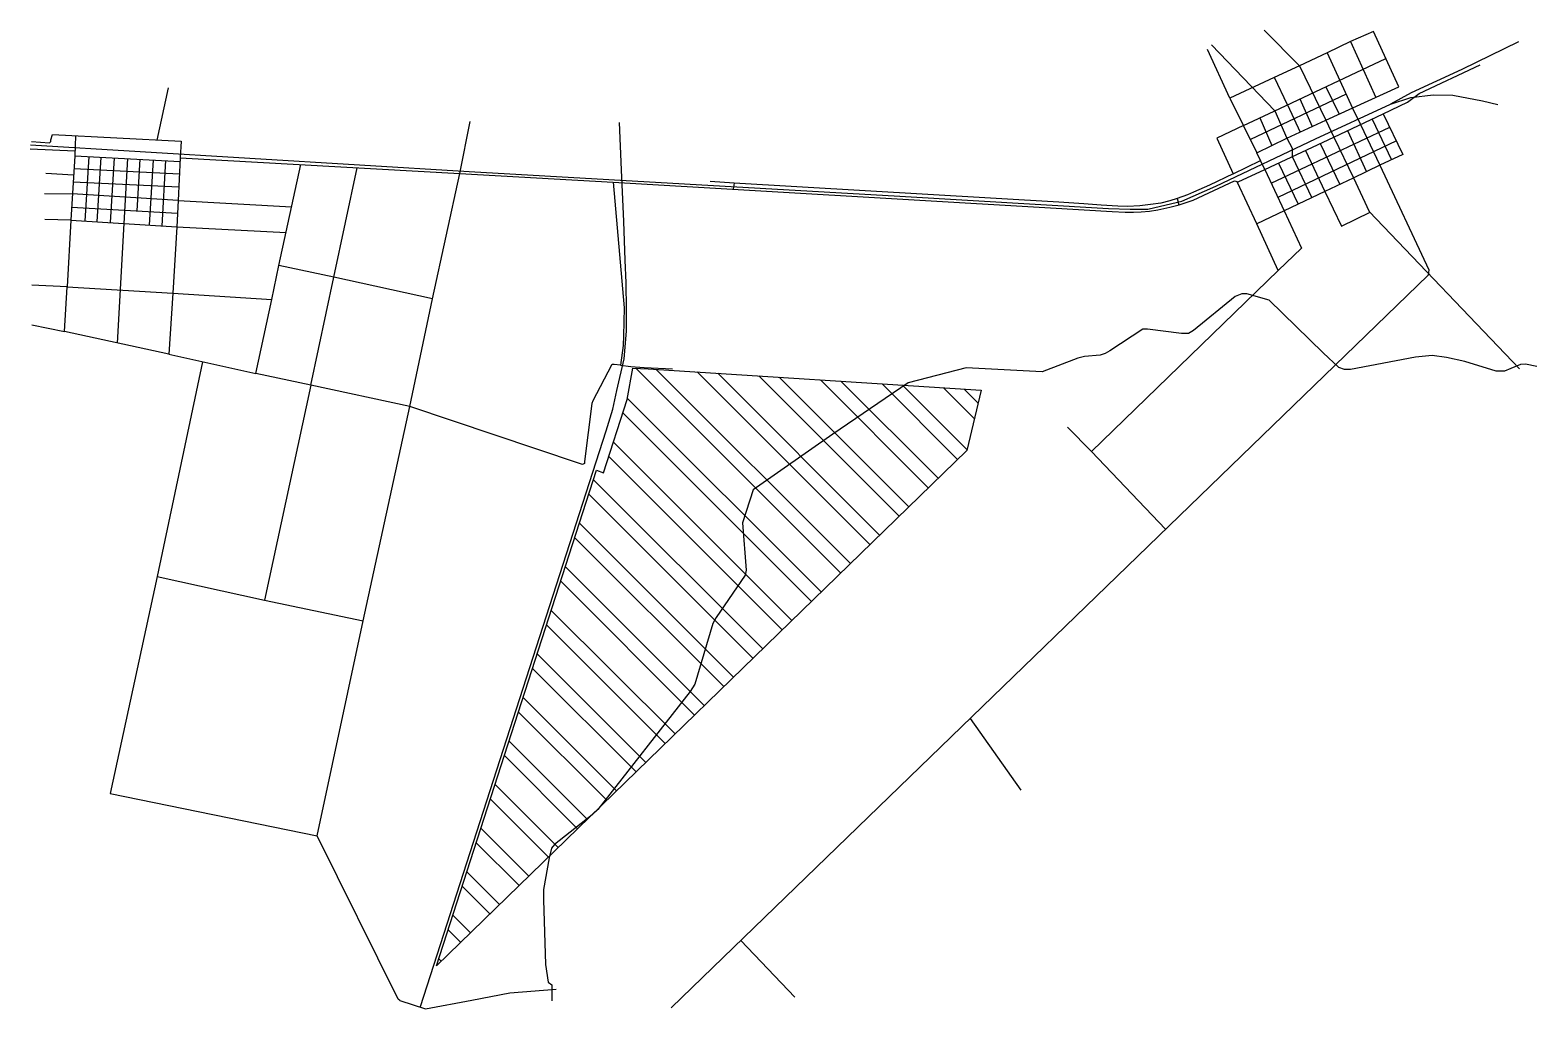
# Model space of a CAD drawing. Header units: feet. Extents: x 1554 to 7460, y 4629 to 11811.
# Drawn here: x 5366 to 7445, y 5005 to 6357 of the extents above; entities that cross this region are included whole.
import ezdxf

# ---------------------------------------------------------------- set-up
doc = ezdxf.new("R2010")
doc.units = ezdxf.units.FT
doc.header["$MEASUREMENT"] = 0
doc.layers.add('Ubicacion', color=10, linetype='CONTINUOUS')

msp = doc.modelspace()

# ---------------------------------------------------------------- hatches: boundary and pattern name
at = {"layer": 'Ubicacion'}
h = msp.add_hatch(dxfattribs=at)
h.set_pattern_fill('ANSI32', color=1, scale=150, angle=90)
h.paths.add_polyline_path([(6352.827, 5604.347), (6354.014, 5610.918), (6348.989, 5676.508), (6363.817, 5722.25), (6473.774, 5798.924), (6572.885, 5866.329), (6218.763, 5889.07), (6197.535, 5890.008), (6189.674, 5846.656), (6157.395, 5745.592), (6147.68, 5749.15), (5926.793, 5064.971), (6082.763, 5216.658), (6085.57, 5227.275), (6089.45, 5232.599), (6139.271, 5271.615), (6152.183, 5284.172), (6276.534, 5443.585), (6283.046, 5453.644), (6308.072, 5537.721), (6312.43, 5545.966)])
h.paths.add_polyline_path([(6658.409, 5776.495), (6678.04, 5859.576), (6572.885, 5866.329), (6473.774, 5798.924), (6363.817, 5722.25), (6348.989, 5676.508), (6354.014, 5610.918), (6352.827, 5604.347), (6312.43, 5545.966), (6308.072, 5537.721), (6283.046, 5453.644), (6276.534, 5443.585), (6152.183, 5284.172)])
h.paths.add_polyline_path([(6139.271, 5271.615), (6089.45, 5232.599), (6085.57, 5227.275), (6082.763, 5216.658)], flags=17)

# ---------------------------------------------------------------- linework, layer by layer
for p, q in [((7117.615, 6307.424), (7068.812, 6356.692)), ((7187.765, 6340.802), (7155.621, 6325.373)), ((7219.512, 6354.944), (7187.765, 6340.802)), ((7187.765, 6340.802), (7222.796, 6263.87)), ((7254.752, 6278.422), (7219.512, 6354.944)), ((7021.55, 6262.672), (6990.725, 6329.734)), ((7083.418, 6245.205), (6996.25, 6336.33)), ((7155.621, 6325.373), (7117.615, 6307.424)), ((7155.621, 6325.373), (7190.401, 6249.119)), ((7117.615, 6307.424), (7082.548, 6291.173)), ((7082.58, 6244.809), (7236.697, 6317.628)), ((7117.615, 6307.424), (7153.63, 6232.347)), ((7282.489, 6269.334), (7366.907, 6308.966)), ((7082.548, 6291.173), (7021.55, 6262.672)), ((7100.729, 6253.384), (7082.978, 6291.374)), ((7153.818, 6278.469), (7172.307, 6240.866)), ((7190.985, 6249.385), (7254.752, 6278.422)), ((5541.507, 6204.917), (5557.183, 6276.968)), ((7021.55, 6262.672), (7058.803, 6187.292)), ((7181.72, 6268.152), (7049.648, 6205.817)), ((7118.13, 6261.606), (7134.905, 6223.601)), ((7266.394, 6257.284), (7282.489, 6269.334)), ((7040.176, 6224.982), (7082.58, 6244.809)), ((7083.418, 6245.205), (7100.157, 6207.371)), ((7100.729, 6253.384), (7118.269, 6215.831)), ((7153.63, 6232.347), (7190.985, 6249.385)), ((7164.878, 6209.005), (7233.072, 6241.165)), ((7190.401, 6249.119), (7201.725, 6226.382)), ((7233.072, 6241.165), (7266.394, 6257.284)), ((7233.072, 6241.165), (7260.272, 6184.936)), ((5958.76, 6158.611), (5973.149, 6230.377)), ((7040.176, 6224.982), (7003.218, 6207.4)), ((7062.516, 6235.427), (7079.48, 6197.331)), ((7078.47, 6145.267), (7242.061, 6222.582)), ((7100.157, 6207.371), (7153.63, 6232.347)), ((7153.63, 6232.347), (7164.878, 6209.005)), ((7183.804, 6217.931), (7209.858, 6161.13)), ((7201.725, 6226.382), (7228.265, 6170.034)), ((7217.823, 6233.973), (7244.268, 6177.485)), ((5367.85, 6202.938), (5392.662, 6201.143)), ((5392.662, 6201.143), (5394.715, 6202.767)), ((5394.715, 6205.247), (5396.768, 6212.515)), ((5394.715, 6202.767), (5394.715, 6205.247)), ((5396.768, 6212.515), (5574.384, 6203.192)), ((5428.92, 6210.827), (5427.602, 6183.3)), ((5574.384, 6203.192), (5573.274, 6180.293)), ((7003.218, 6207.4), (7026.122, 6158.29)), ((7058.803, 6187.292), (7100.157, 6207.371)), ((7069.484, 6164.245), (7164.878, 6209.005)), ((7251.234, 6203.619), (7087.803, 6125.556)), ((7100.157, 6207.371), (7107.332, 6193.583)), ((7146.15, 6200.218), (7173.009, 6143.494)), ((7164.878, 6209.005), (7192.175, 6152.576)), ((5366.101, 6192.981), (5427.924, 6190.02)), ((5427.602, 6183.3), (5422.056, 6094.269)), ((5427.602, 6183.3), (5573.045, 6175.521)), ((5447.097, 6182.257), (5441.587, 6093.063)), ((5463.775, 6181.365), (5458.257, 6092.033)), ((5482.017, 6180.39), (5476.489, 6090.907)), ((5500.323, 6179.41), (5495.242, 6089.748)), ((5513.883, 6107.287), (5517.691, 6178.482)), ((5535.78, 6177.514), (5530.225, 6087.588)), ((5548.353, 6086.468), (5553.173, 6176.584)), ((5573.274, 6180.293), (5570.457, 6121.45)), ((5573.274, 6180.293), (5958.76, 6158.611)), ((7026.122, 6158.29), (7063.719, 6176.685)), ((7069.484, 6164.245), (7058.803, 6187.292)), ((7107.332, 6193.583), (7107.408, 6182.039)), ((7107.408, 6182.039), (7134.36, 6125.184)), ((7125.584, 6190.568), (7152.566, 6133.814)), ((7260.272, 6184.936), (7228.265, 6170.034)), ((5387.567, 6159.242), (5425.954, 6156.851)), ((5572.203, 6157.934), (5426.474, 6165.187)), ((5709.311, 6031.574), (5739.548, 6170.941)), ((5785.214, 6015.435), (5817.348, 6166.565)), ((5921.124, 5985.548), (5958.76, 6158.611)), ((5958.76, 6158.611), (6170.378, 6146.661)), ((7026.122, 6158.29), (6993.425, 6142.74)), ((7032.974, 6147.139), (7069.484, 6164.245)), ((7069.484, 6164.245), (7096.481, 6107.227)), ((7088.442, 6173.14), (7115.429, 6116.209)), ((7228.265, 6170.034), (7191.451, 6152.226)), ((7228.265, 6170.034), (7295.942, 6025.526)), ((5425.347, 6147.104), (5571.35, 6140.115)), ((6170.378, 6146.661), (6774.1, 6111.462)), ((6170.378, 6146.661), (6185.631, 5973.122)), ((6337.464, 6145.486), (6304.386, 6147.578)), ((6337.464, 6145.486), (6336.06, 6137.001)), ((6785.399, 6119.004), (6337.464, 6145.486)), ((6971.376, 6132.756), (6962.988, 6129.132)), ((6970.597, 6122.047), (7027.786, 6148.754)), ((6993.425, 6142.74), (6971.376, 6132.756)), ((7027.786, 6148.754), (7032.974, 6147.139)), ((7031.935, 6146.456), (7032.974, 6147.139)), ((7058.759, 6089.354), (7031.935, 6146.456)), ((7152.566, 6133.814), (7096.481, 6107.227)), ((7191.451, 6152.226), (7152.566, 6133.814)), ((7152.566, 6133.814), (7175.222, 6086.106)), ((7192.175, 6152.576), (7213.768, 6106.238)), ((5385.935, 6131.306), (5424.316, 6130.552)), ((5423.173, 6112.202), (5569.48, 6104.008)), ((5570.457, 6121.45), (5424.316, 6130.552)), ((5570.457, 6121.45), (5568.428, 6085.228)), ((5570.457, 6121.45), (5726.909, 6112.687)), ((6819.97, 6116.807), (6785.399, 6119.004)), ((6843.981, 6115.005), (6819.97, 6116.807)), ((6866.789, 6113.704), (6843.981, 6115.005)), ((6880.078, 6113.405), (6866.789, 6113.704)), ((6897.395, 6114.1), (6880.078, 6113.405)), ((6911.683, 6115.797), (6897.395, 6114.1)), ((6926.071, 6117.994), (6911.683, 6115.797)), ((6922.151, 6108.581), (6938.441, 6112.229)), ((6938.381, 6121.007), (6926.071, 6117.994)), ((6948.743, 6124.074), (6938.381, 6121.007)), ((6938.441, 6112.229), (6951.312, 6115.461)), ((6962.988, 6129.132), (6948.743, 6124.074)), ((6948.743, 6124.074), (6950.93, 6115.365)), ((6951.312, 6115.461), (6970.597, 6122.047)), ((5422.056, 6094.269), (5386.422, 6095.117)), ((5422.056, 6094.269), (5417.186, 6002.075)), ((5422.056, 6094.269), (5568.428, 6085.228)), ((6774.1, 6111.462), (6859.081, 6106.387)), ((6859.081, 6106.387), (6876.799, 6105.517)), ((6876.799, 6105.517), (6888.595, 6105.44)), ((6888.595, 6105.44), (6899.224, 6105.725)), ((6899.224, 6105.725), (6910.648, 6106.782)), ((6910.648, 6106.782), (6922.151, 6108.581)), ((7096.481, 6107.227), (7058.759, 6089.354)), ((7096.481, 6107.227), (7120.225, 6055.611)), ((7175.222, 6086.106), (7214.767, 6105.191)), ((7213.768, 6106.238), (7421.062, 5889.005)), ((5495.242, 6089.748), (5486.391, 5924.616)), ((5568.428, 6085.228), (5562.891, 5993.339)), ((5568.428, 6085.228), (5719.22, 6077.245)), ((7088.174, 6024.747), (7058.759, 6089.354)), ((7120.225, 6055.611), (7088.174, 6024.747)), ((5699.598, 5984.698), (5709.311, 6031.574)), ((5785.214, 6015.435), (5709.311, 6031.574)), ((5753.529, 5866.488), (5785.214, 6015.435)), ((5921.124, 5985.548), (5785.214, 6015.435)), ((7294.985, 6018.606), (6250.775, 5006.86)), ((7088.174, 6024.747), (6830.611, 5775.151)), ((7295.942, 6025.526), (7294.985, 6018.606)), ((5417.186, 6002.075), (5368.419, 6004.715)), ((5413.536, 5940.426), (5417.233, 6002.073)), ((5417.186, 6002.075), (5562.891, 5993.339)), ((5562.891, 5993.339), (5557.514, 5909.182)), ((5562.891, 5993.339), (5699.598, 5984.698)), ((5677.618, 5882.769), (5699.598, 5984.698)), ((5889.944, 5837.116), (5921.124, 5985.548)), ((6185.631, 5973.122), (6184.818, 5934.462)), ((5368.448, 5949.771), (5413.536, 5940.426)), ((5557.514, 5909.182), (5413.536, 5940.426)), ((6184.818, 5934.462), (6184.12, 5921.09)), ((5557.514, 5909.182), (5677.618, 5882.769)), ((6184.12, 5921.09), (6180.485, 5894.266)), ((5604.136, 5898.929), (5541.189, 5602.541)), ((6168.371, 5894.04), (6142.405, 5845.022)), ((6169.445, 5894.852), (6168.371, 5894.04)), ((6171.986, 5895.249), (6169.445, 5894.852)), ((6180.485, 5894.266), (6171.986, 5895.249)), ((6180.485, 5894.266), (6194.842, 5892.443)), ((6194.842, 5892.443), (6213.219, 5890.923)), ((6213.219, 5890.923), (6252.514, 5888.946)), ((5753.529, 5866.488), (5677.618, 5882.769)), ((5753.529, 5866.488), (5689.236, 5569.924)), ((5889.944, 5837.116), (5753.529, 5866.488)), ((6142.405, 5845.022), (6141.246, 5841.063)), ((5825.578, 5540.98), (5889.944, 5837.116)), ((6123.957, 5758.295), (5889.944, 5837.116)), ((6141.246, 5841.063), (6131.049, 5760.928)), ((6830.611, 5775.151), (6797.308, 5808.626)), ((6131.049, 5760.928), (6131.049, 5758.295)), ((6830.611, 5775.151), (6932.659, 5667.544)), ((6128.144, 5757.013), (6123.957, 5758.295)), ((6131.049, 5758.295), (6128.144, 5757.013)), ((5541.189, 5602.541), (5476.467, 5303.029)), ((5541.189, 5602.541), (5689.236, 5569.924)), ((5689.236, 5569.924), (5825.578, 5540.98)), ((5761.931, 5244.301), (5825.578, 5540.98)), ((6663.308, 5406.568), (6733.214, 5307.279)), ((5476.467, 5303.029), (5761.931, 5244.301)), ((5873.88, 5018.867), (5761.931, 5244.301)), ((6346.825, 5099.923), (6421.161, 5021.596)), ((6027.972, 5027.682), (6091.822, 5032.702)), ((5876.022, 5016.849), (5873.88, 5018.867)), ((5876.022, 5016.849), (5911.456, 5005.45)), ((5911.456, 5005.45), (5975.641, 5017.388)), ((5975.641, 5017.388), (6027.972, 5027.682))]:
    msp.add_line(p, q, dxfattribs=at)
at = {"layer": 'Ubicacion', "color": 2}
for points in [[(7419.8, 6340.531), (7341.606, 6302.155), (7271.566, 6270.325), (7242.842, 6254.451)], [(5366.677, 6198.372), (5971.81, 6161.608), (6565.905, 6127.503), (6854.037, 6110.604), (6883.937, 6109.708), (6908.11, 6109.708), (6933.724, 6115.289), (6954.952, 6120.667), (7002.043, 6141.308), (7139.442, 6206.555), (7242.842, 6254.451), (7271.222, 6263.693), (7301.993, 6267.198), (7328.937, 6266.879), (7370.072, 6259.072), (7390.994, 6253.994)], [(5904.513, 5008.91), (6160.693, 5803.265), (6170.067, 5833.428), (6175.532, 5859.015), (6185.635, 5903.027), (6189.14, 5940.952), (6189.14, 5970.908), (6188.444, 6007.59), (6187.076, 6039.038), (6185.07, 6092.55), (6182.15, 6163.593), (6179.125, 6229.089)]]:
    msp.add_lwpolyline(points, dxfattribs=at)
at = {"layer": 'Ubicacion', "color": 3}
msp.add_lwpolyline([(7444.972, 5892.217), (7429.513, 5895.666), (7422.198, 5895.252), (7409.086, 5889.458), (7400.528, 5886.009), (7388.613, 5886.009), (7345.397, 5898.992), (7320.139, 5904.924), (7300.358, 5907.555), (7277.584, 5905.072), (7188.043, 5888.099), (7179.623, 5888.099), (7171.618, 5890.72), (7149.948, 5911.136), (7075.766, 5983.764), (7044.664, 5992.771), (7038.039, 5992.771), (7028.929, 5988.909), (6971.148, 5941.93), (6964.385, 5937.654), (6954.861, 5937.654), (6907.657, 5943.723), (6901.308, 5943.723), (6855.95, 5914.036), (6849.463, 5910.312), (6842.286, 5908.105), (6820.966, 5905.975), (6811.851, 5903.698), (6762.392, 5884.758), (6657.577, 5890.281), (6577.577, 5869.52), (6473.774, 5798.924), (6363.817, 5722.25), (6348.989, 5676.508), (6354.014, 5610.918), (6352.827, 5604.347), (6312.43, 5545.966), (6308.072, 5537.721), (6283.046, 5453.644), (6276.534, 5443.585), (6149.564, 5280.814), (6141.705, 5273.521), (6089.45, 5232.599), (6085.57, 5227.275), (6082.081, 5214.079), (6074.584, 5170.303), (6074.584, 5155.944), (6077.078, 5066.913), (6080.7, 5042.291), (6085.844, 5038.505), (6085.844, 5016.702)], dxfattribs=at)
at = {"layer": 'Ubicacion', "color": 5}
msp.add_lwpolyline([(6218.763, 5889.07), (6678.04, 5859.576), (6658.409, 5776.495), (5926.793, 5064.971), (6147.68, 5749.15), (6157.395, 5745.592), (6189.674, 5846.656), (6197.535, 5890.008)], close=True, dxfattribs=at)

doc.saveas('drawing.dxf')
